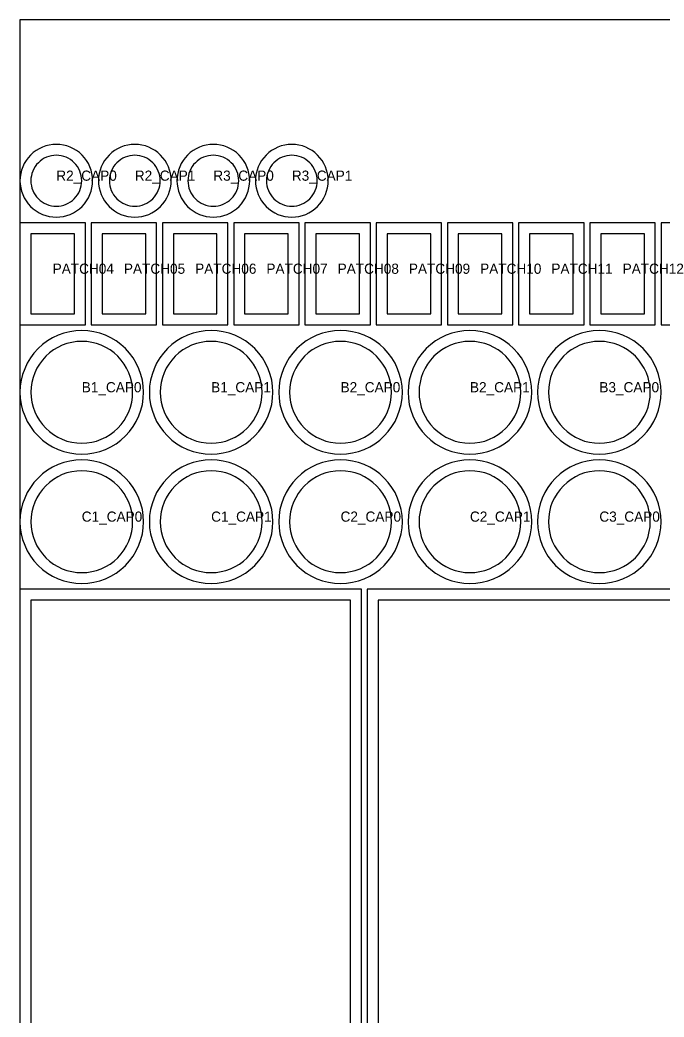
# Model space of a CAD drawing. Header units: millimetres. Extents: x 0 to 6546, y 0 to 2743.
# Drawn here: x 0 to 886, y 1372 to 2743 of the extents above; entities that cross this region are included whole.
import ezdxf

# ---------------------------------------------------------------- set-up
doc = ezdxf.new("R2010")
doc.units = ezdxf.units.MM
for name, color, linetype in [('FABRIC_CUT', 7, 'Continuous'), ('PART_IDS', 7, 'Continuous'), ('SEAM_REFERENCE', 7, 'Continuous'), ('STOCK_DO_NOT_CUT', 7, 'Continuous')]:
    doc.layers.add(name, color=color, linetype=linetype)

msp = doc.modelspace()

# ---------------------------------------------------------------- linework, layer by layer
at = {"layer": 'FABRIC_CUT'}
for points in [[(100, 2522), (99.8, 2526.9), (99, 2531.8), (97.8, 2536.5), (96.2, 2541.1), (94.1, 2545.6), (91.6, 2549.8), (88.7, 2553.7), (85.4, 2557.4), (81.7, 2560.7), (77.8, 2563.6), (73.6, 2566.1), (69.1, 2568.2), (64.5, 2569.8), (59.8, 2571), (54.9, 2571.8), (50, 2572), (45.1, 2571.8), (40.2, 2571), (35.5, 2569.8), (30.9, 2568.2), (26.4, 2566.1), (22.2, 2563.6), (18.3, 2560.7), (14.6, 2557.4), (11.3, 2553.7), (8.4, 2549.8), (5.9, 2545.6), (3.8, 2541.1), (2.2, 2536.5), (1, 2531.8), (0.2, 2526.9), (0, 2522), (0.2, 2517.1), (1, 2512.2), (2.2, 2507.5), (3.8, 2502.9), (5.9, 2498.4), (8.4, 2494.2), (11.3, 2490.3), (14.6, 2486.6), (18.3, 2483.3), (22.2, 2480.4), (26.4, 2477.9), (30.9, 2475.8), (35.5, 2474.2), (40.2, 2473), (45.1, 2472.2), (50, 2472), (54.9, 2472.2), (59.8, 2473), (64.5, 2474.2), (69.1, 2475.8), (73.6, 2477.9), (77.8, 2480.4), (81.7, 2483.3), (85.4, 2486.6), (88.7, 2490.3), (91.6, 2494.2), (94.1, 2498.4), (96.2, 2502.9), (97.8, 2507.5), (99, 2512.2), (99.8, 2517.1)], [(208, 2522), (207.8, 2526.9), (207, 2531.8), (205.8, 2536.5), (204.2, 2541.1), (202.1, 2545.6), (199.6, 2549.8), (196.7, 2553.7), (193.4, 2557.4), (189.7, 2560.7), (185.8, 2563.6), (181.6, 2566.1), (177.1, 2568.2), (172.5, 2569.8), (167.8, 2571), (162.9, 2571.8), (158, 2572), (153.1, 2571.8), (148.2, 2571), (143.5, 2569.8), (138.9, 2568.2), (134.4, 2566.1), (130.2, 2563.6), (126.3, 2560.7), (122.6, 2557.4), (119.3, 2553.7), (116.4, 2549.8), (113.9, 2545.6), (111.8, 2541.1), (110.2, 2536.5), (109, 2531.8), (108.2, 2526.9), (108, 2522), (108.2, 2517.1), (109, 2512.2), (110.2, 2507.5), (111.8, 2502.9), (113.9, 2498.4), (116.4, 2494.2), (119.3, 2490.3), (122.6, 2486.6), (126.3, 2483.3), (130.2, 2480.4), (134.4, 2477.9), (138.9, 2475.8), (143.5, 2474.2), (148.2, 2473), (153.1, 2472.2), (158, 2472), (162.9, 2472.2), (167.8, 2473), (172.5, 2474.2), (177.1, 2475.8), (181.6, 2477.9), (185.8, 2480.4), (189.7, 2483.3), (193.4, 2486.6), (196.7, 2490.3), (199.6, 2494.2), (202.1, 2498.4), (204.2, 2502.9), (205.8, 2507.5), (207, 2512.2), (207.8, 2517.1)], [(316, 2522), (315.8, 2526.9), (315, 2531.8), (313.8, 2536.5), (312.2, 2541.1), (310.1, 2545.6), (307.6, 2549.8), (304.7, 2553.7), (301.4, 2557.4), (297.7, 2560.7), (293.8, 2563.6), (289.6, 2566.1), (285.1, 2568.2), (280.5, 2569.8), (275.8, 2571), (270.9, 2571.8), (266, 2572), (261.1, 2571.8), (256.2, 2571), (251.5, 2569.8), (246.9, 2568.2), (242.4, 2566.1), (238.2, 2563.6), (234.3, 2560.7), (230.6, 2557.4), (227.3, 2553.7), (224.4, 2549.8), (221.9, 2545.6), (219.8, 2541.1), (218.2, 2536.5), (217, 2531.8), (216.2, 2526.9), (216, 2522), (216.2, 2517.1), (217, 2512.2), (218.2, 2507.5), (219.8, 2502.9), (221.9, 2498.4), (224.4, 2494.2), (227.3, 2490.3), (230.6, 2486.6), (234.3, 2483.3), (238.2, 2480.4), (242.4, 2477.9), (246.9, 2475.8), (251.5, 2474.2), (256.2, 2473), (261.1, 2472.2), (266, 2472), (270.9, 2472.2), (275.8, 2473), (280.5, 2474.2), (285.1, 2475.8), (289.6, 2477.9), (293.8, 2480.4), (297.7, 2483.3), (301.4, 2486.6), (304.7, 2490.3), (307.6, 2494.2), (310.1, 2498.4), (312.2, 2502.9), (313.8, 2507.5), (315, 2512.2), (315.8, 2517.1)], [(424, 2522), (423.8, 2526.9), (423, 2531.8), (421.8, 2536.5), (420.2, 2541.1), (418.1, 2545.6), (415.6, 2549.8), (412.7, 2553.7), (409.4, 2557.4), (405.7, 2560.7), (401.8, 2563.6), (397.6, 2566.1), (393.1, 2568.2), (388.5, 2569.8), (383.8, 2571), (378.9, 2571.8), (374, 2572), (369.1, 2571.8), (364.2, 2571), (359.5, 2569.8), (354.9, 2568.2), (350.4, 2566.1), (346.2, 2563.6), (342.3, 2560.7), (338.6, 2557.4), (335.3, 2553.7), (332.4, 2549.8), (329.9, 2545.6), (327.8, 2541.1), (326.2, 2536.5), (325, 2531.8), (324.2, 2526.9), (324, 2522), (324.2, 2517.1), (325, 2512.2), (326.2, 2507.5), (327.8, 2502.9), (329.9, 2498.4), (332.4, 2494.2), (335.3, 2490.3), (338.6, 2486.6), (342.3, 2483.3), (346.2, 2480.4), (350.4, 2477.9), (354.9, 2475.8), (359.5, 2474.2), (364.2, 2473), (369.1, 2472.2), (374, 2472), (378.9, 2472.2), (383.8, 2473), (388.5, 2474.2), (393.1, 2475.8), (397.6, 2477.9), (401.8, 2480.4), (405.7, 2483.3), (409.4, 2486.6), (412.7, 2490.3), (415.6, 2494.2), (418.1, 2498.4), (420.2, 2502.9), (421.8, 2507.5), (423, 2512.2), (423.8, 2517.1)], [(0, 2324), (90, 2324), (90, 2464), (0, 2464)], [(98, 2324), (188, 2324), (188, 2464), (98, 2464)], [(196, 2324), (286, 2324), (286, 2464), (196, 2464)], [(294, 2324), (384, 2324), (384, 2464), (294, 2464)], [(392, 2324), (482, 2324), (482, 2464), (392, 2464)], [(490, 2324), (580, 2324), (580, 2464), (490, 2464)], [(588, 2324), (678, 2324), (678, 2464), (588, 2464)], [(686, 2324), (776, 2324), (776, 2464), (686, 2464)], [(784, 2324), (874, 2324), (874, 2464), (784, 2464)], [(882, 2324), (972, 2324), (972, 2464), (882, 2464)], [(170, 2231), (169.6, 2239.3), (168.4, 2247.6), (166.3, 2255.7), (163.5, 2263.5), (160, 2271.1), (155.7, 2278.2), (150.7, 2284.9), (145.1, 2291.1), (138.9, 2296.7), (132.2, 2301.7), (125.1, 2306), (117.5, 2309.5), (109.7, 2312.3), (101.6, 2314.4), (93.3, 2315.6), (85, 2316), (76.7, 2315.6), (68.4, 2314.4), (60.3, 2312.3), (52.5, 2309.5), (44.9, 2306), (37.8, 2301.7), (31.1, 2296.7), (24.9, 2291.1), (19.3, 2284.9), (14.3, 2278.2), (10, 2271.1), (6.5, 2263.5), (3.7, 2255.7), (1.6, 2247.6), (0.4, 2239.3), (0, 2231), (0.4, 2222.7), (1.6, 2214.4), (3.7, 2206.3), (6.5, 2198.5), (10, 2190.9), (14.3, 2183.8), (19.3, 2177.1), (24.9, 2170.9), (31.1, 2165.3), (37.8, 2160.3), (44.9, 2156), (52.5, 2152.5), (60.3, 2149.7), (68.4, 2147.6), (76.7, 2146.4), (85, 2146), (93.3, 2146.4), (101.6, 2147.6), (109.7, 2149.7), (117.5, 2152.5), (125.1, 2156), (132.2, 2160.3), (138.9, 2165.3), (145.1, 2170.9), (150.7, 2177.1), (155.7, 2183.8), (160, 2190.9), (163.5, 2198.5), (166.3, 2206.3), (168.4, 2214.4), (169.6, 2222.7)], [(348, 2231), (347.6, 2239.3), (346.4, 2247.6), (344.3, 2255.7), (341.5, 2263.5), (338, 2271.1), (333.7, 2278.2), (328.7, 2284.9), (323.1, 2291.1), (316.9, 2296.7), (310.2, 2301.7), (303.1, 2306), (295.5, 2309.5), (287.7, 2312.3), (279.6, 2314.4), (271.3, 2315.6), (263, 2316), (254.7, 2315.6), (246.4, 2314.4), (238.3, 2312.3), (230.5, 2309.5), (222.9, 2306), (215.8, 2301.7), (209.1, 2296.7), (202.9, 2291.1), (197.3, 2284.9), (192.3, 2278.2), (188, 2271.1), (184.5, 2263.5), (181.7, 2255.7), (179.6, 2247.6), (178.4, 2239.3), (178, 2231), (178.4, 2222.7), (179.6, 2214.4), (181.7, 2206.3), (184.5, 2198.5), (188, 2190.9), (192.3, 2183.8), (197.3, 2177.1), (202.9, 2170.9), (209.1, 2165.3), (215.8, 2160.3), (222.9, 2156), (230.5, 2152.5), (238.3, 2149.7), (246.4, 2147.6), (254.7, 2146.4), (263, 2146), (271.3, 2146.4), (279.6, 2147.6), (287.7, 2149.7), (295.5, 2152.5), (303.1, 2156), (310.2, 2160.3), (316.9, 2165.3), (323.1, 2170.9), (328.7, 2177.1), (333.7, 2183.8), (338, 2190.9), (341.5, 2198.5), (344.3, 2206.3), (346.4, 2214.4), (347.6, 2222.7)], [(526, 2231), (525.6, 2239.3), (524.4, 2247.6), (522.3, 2255.7), (519.5, 2263.5), (516, 2271.1), (511.7, 2278.2), (506.7, 2284.9), (501.1, 2291.1), (494.9, 2296.7), (488.2, 2301.7), (481.1, 2306), (473.5, 2309.5), (465.7, 2312.3), (457.6, 2314.4), (449.3, 2315.6), (441, 2316), (432.7, 2315.6), (424.4, 2314.4), (416.3, 2312.3), (408.5, 2309.5), (400.9, 2306), (393.8, 2301.7), (387.1, 2296.7), (380.9, 2291.1), (375.3, 2284.9), (370.3, 2278.2), (366, 2271.1), (362.5, 2263.5), (359.7, 2255.7), (357.6, 2247.6), (356.4, 2239.3), (356, 2231), (356.4, 2222.7), (357.6, 2214.4), (359.7, 2206.3), (362.5, 2198.5), (366, 2190.9), (370.3, 2183.8), (375.3, 2177.1), (380.9, 2170.9), (387.1, 2165.3), (393.8, 2160.3), (400.9, 2156), (408.5, 2152.5), (416.3, 2149.7), (424.4, 2147.6), (432.7, 2146.4), (441, 2146), (449.3, 2146.4), (457.6, 2147.6), (465.7, 2149.7), (473.5, 2152.5), (481.1, 2156), (488.2, 2160.3), (494.9, 2165.3), (501.1, 2170.9), (506.7, 2177.1), (511.7, 2183.8), (516, 2190.9), (519.5, 2198.5), (522.3, 2206.3), (524.4, 2214.4), (525.6, 2222.7)], [(704, 2231), (703.6, 2239.3), (702.4, 2247.6), (700.3, 2255.7), (697.5, 2263.5), (694, 2271.1), (689.7, 2278.2), (684.7, 2284.9), (679.1, 2291.1), (672.9, 2296.7), (666.2, 2301.7), (659.1, 2306), (651.5, 2309.5), (643.7, 2312.3), (635.6, 2314.4), (627.3, 2315.6), (619, 2316), (610.7, 2315.6), (602.4, 2314.4), (594.3, 2312.3), (586.5, 2309.5), (578.9, 2306), (571.8, 2301.7), (565.1, 2296.7), (558.9, 2291.1), (553.3, 2284.9), (548.3, 2278.2), (544, 2271.1), (540.5, 2263.5), (537.7, 2255.7), (535.6, 2247.6), (534.4, 2239.3), (534, 2231), (534.4, 2222.7), (535.6, 2214.4), (537.7, 2206.3), (540.5, 2198.5), (544, 2190.9), (548.3, 2183.8), (553.3, 2177.1), (558.9, 2170.9), (565.1, 2165.3), (571.8, 2160.3), (578.9, 2156), (586.5, 2152.5), (594.3, 2149.7), (602.4, 2147.6), (610.7, 2146.4), (619, 2146), (627.3, 2146.4), (635.6, 2147.6), (643.7, 2149.7), (651.5, 2152.5), (659.1, 2156), (666.2, 2160.3), (672.9, 2165.3), (679.1, 2170.9), (684.7, 2177.1), (689.7, 2183.8), (694, 2190.9), (697.5, 2198.5), (700.3, 2206.3), (702.4, 2214.4), (703.6, 2222.7)], [(882, 2231), (881.6, 2239.3), (880.4, 2247.6), (878.3, 2255.7), (875.5, 2263.5), (872, 2271.1), (867.7, 2278.2), (862.7, 2284.9), (857.1, 2291.1), (850.9, 2296.7), (844.2, 2301.7), (837.1, 2306), (829.5, 2309.5), (821.7, 2312.3), (813.6, 2314.4), (805.3, 2315.6), (797, 2316), (788.7, 2315.6), (780.4, 2314.4), (772.3, 2312.3), (764.5, 2309.5), (756.9, 2306), (749.8, 2301.7), (743.1, 2296.7), (736.9, 2291.1), (731.3, 2284.9), (726.3, 2278.2), (722, 2271.1), (718.5, 2263.5), (715.7, 2255.7), (713.6, 2247.6), (712.4, 2239.3), (712, 2231), (712.4, 2222.7), (713.6, 2214.4), (715.7, 2206.3), (718.5, 2198.5), (722, 2190.9), (726.3, 2183.8), (731.3, 2177.1), (736.9, 2170.9), (743.1, 2165.3), (749.8, 2160.3), (756.9, 2156), (764.5, 2152.5), (772.3, 2149.7), (780.4, 2147.6), (788.7, 2146.4), (797, 2146), (805.3, 2146.4), (813.6, 2147.6), (821.7, 2149.7), (829.5, 2152.5), (837.1, 2156), (844.2, 2160.3), (850.9, 2165.3), (857.1, 2170.9), (862.7, 2177.1), (867.7, 2183.8), (872, 2190.9), (875.5, 2198.5), (878.3, 2206.3), (880.4, 2214.4), (881.6, 2222.7)], [(170, 2053), (169.6, 2061.3), (168.4, 2069.6), (166.3, 2077.7), (163.5, 2085.5), (160, 2093.1), (155.7, 2100.2), (150.7, 2106.9), (145.1, 2113.1), (138.9, 2118.7), (132.2, 2123.7), (125.1, 2128), (117.5, 2131.5), (109.7, 2134.3), (101.6, 2136.4), (93.3, 2137.6), (85, 2138), (76.7, 2137.6), (68.4, 2136.4), (60.3, 2134.3), (52.5, 2131.5), (44.9, 2128), (37.8, 2123.7), (31.1, 2118.7), (24.9, 2113.1), (19.3, 2106.9), (14.3, 2100.2), (10, 2093.1), (6.5, 2085.5), (3.7, 2077.7), (1.6, 2069.6), (0.4, 2061.3), (0, 2053), (0.4, 2044.7), (1.6, 2036.4), (3.7, 2028.3), (6.5, 2020.5), (10, 2012.9), (14.3, 2005.8), (19.3, 1999.1), (24.9, 1992.9), (31.1, 1987.3), (37.8, 1982.3), (44.9, 1978), (52.5, 1974.5), (60.3, 1971.7), (68.4, 1969.6), (76.7, 1968.4), (85, 1968), (93.3, 1968.4), (101.6, 1969.6), (109.7, 1971.7), (117.5, 1974.5), (125.1, 1978), (132.2, 1982.3), (138.9, 1987.3), (145.1, 1992.9), (150.7, 1999.1), (155.7, 2005.8), (160, 2012.9), (163.5, 2020.5), (166.3, 2028.3), (168.4, 2036.4), (169.6, 2044.7)], [(348, 2053), (347.6, 2061.3), (346.4, 2069.6), (344.3, 2077.7), (341.5, 2085.5), (338, 2093.1), (333.7, 2100.2), (328.7, 2106.9), (323.1, 2113.1), (316.9, 2118.7), (310.2, 2123.7), (303.1, 2128), (295.5, 2131.5), (287.7, 2134.3), (279.6, 2136.4), (271.3, 2137.6), (263, 2138), (254.7, 2137.6), (246.4, 2136.4), (238.3, 2134.3), (230.5, 2131.5), (222.9, 2128), (215.8, 2123.7), (209.1, 2118.7), (202.9, 2113.1), (197.3, 2106.9), (192.3, 2100.2), (188, 2093.1), (184.5, 2085.5), (181.7, 2077.7), (179.6, 2069.6), (178.4, 2061.3), (178, 2053), (178.4, 2044.7), (179.6, 2036.4), (181.7, 2028.3), (184.5, 2020.5), (188, 2012.9), (192.3, 2005.8), (197.3, 1999.1), (202.9, 1992.9), (209.1, 1987.3), (215.8, 1982.3), (222.9, 1978), (230.5, 1974.5), (238.3, 1971.7), (246.4, 1969.6), (254.7, 1968.4), (263, 1968), (271.3, 1968.4), (279.6, 1969.6), (287.7, 1971.7), (295.5, 1974.5), (303.1, 1978), (310.2, 1982.3), (316.9, 1987.3), (323.1, 1992.9), (328.7, 1999.1), (333.7, 2005.8), (338, 2012.9), (341.5, 2020.5), (344.3, 2028.3), (346.4, 2036.4), (347.6, 2044.7)], [(526, 2053), (525.6, 2061.3), (524.4, 2069.6), (522.3, 2077.7), (519.5, 2085.5), (516, 2093.1), (511.7, 2100.2), (506.7, 2106.9), (501.1, 2113.1), (494.9, 2118.7), (488.2, 2123.7), (481.1, 2128), (473.5, 2131.5), (465.7, 2134.3), (457.6, 2136.4), (449.3, 2137.6), (441, 2138), (432.7, 2137.6), (424.4, 2136.4), (416.3, 2134.3), (408.5, 2131.5), (400.9, 2128), (393.8, 2123.7), (387.1, 2118.7), (380.9, 2113.1), (375.3, 2106.9), (370.3, 2100.2), (366, 2093.1), (362.5, 2085.5), (359.7, 2077.7), (357.6, 2069.6), (356.4, 2061.3), (356, 2053), (356.4, 2044.7), (357.6, 2036.4), (359.7, 2028.3), (362.5, 2020.5), (366, 2012.9), (370.3, 2005.8), (375.3, 1999.1), (380.9, 1992.9), (387.1, 1987.3), (393.8, 1982.3), (400.9, 1978), (408.5, 1974.5), (416.3, 1971.7), (424.4, 1969.6), (432.7, 1968.4), (441, 1968), (449.3, 1968.4), (457.6, 1969.6), (465.7, 1971.7), (473.5, 1974.5), (481.1, 1978), (488.2, 1982.3), (494.9, 1987.3), (501.1, 1992.9), (506.7, 1999.1), (511.7, 2005.8), (516, 2012.9), (519.5, 2020.5), (522.3, 2028.3), (524.4, 2036.4), (525.6, 2044.7)], [(704, 2053), (703.6, 2061.3), (702.4, 2069.6), (700.3, 2077.7), (697.5, 2085.5), (694, 2093.1), (689.7, 2100.2), (684.7, 2106.9), (679.1, 2113.1), (672.9, 2118.7), (666.2, 2123.7), (659.1, 2128), (651.5, 2131.5), (643.7, 2134.3), (635.6, 2136.4), (627.3, 2137.6), (619, 2138), (610.7, 2137.6), (602.4, 2136.4), (594.3, 2134.3), (586.5, 2131.5), (578.9, 2128), (571.8, 2123.7), (565.1, 2118.7), (558.9, 2113.1), (553.3, 2106.9), (548.3, 2100.2), (544, 2093.1), (540.5, 2085.5), (537.7, 2077.7), (535.6, 2069.6), (534.4, 2061.3), (534, 2053), (534.4, 2044.7), (535.6, 2036.4), (537.7, 2028.3), (540.5, 2020.5), (544, 2012.9), (548.3, 2005.8), (553.3, 1999.1), (558.9, 1992.9), (565.1, 1987.3), (571.8, 1982.3), (578.9, 1978), (586.5, 1974.5), (594.3, 1971.7), (602.4, 1969.6), (610.7, 1968.4), (619, 1968), (627.3, 1968.4), (635.6, 1969.6), (643.7, 1971.7), (651.5, 1974.5), (659.1, 1978), (666.2, 1982.3), (672.9, 1987.3), (679.1, 1992.9), (684.7, 1999.1), (689.7, 2005.8), (694, 2012.9), (697.5, 2020.5), (700.3, 2028.3), (702.4, 2036.4), (703.6, 2044.7)], [(882, 2053), (881.6, 2061.3), (880.4, 2069.6), (878.3, 2077.7), (875.5, 2085.5), (872, 2093.1), (867.7, 2100.2), (862.7, 2106.9), (857.1, 2113.1), (850.9, 2118.7), (844.2, 2123.7), (837.1, 2128), (829.5, 2131.5), (821.7, 2134.3), (813.6, 2136.4), (805.3, 2137.6), (797, 2138), (788.7, 2137.6), (780.4, 2136.4), (772.3, 2134.3), (764.5, 2131.5), (756.9, 2128), (749.8, 2123.7), (743.1, 2118.7), (736.9, 2113.1), (731.3, 2106.9), (726.3, 2100.2), (722, 2093.1), (718.5, 2085.5), (715.7, 2077.7), (713.6, 2069.6), (712.4, 2061.3), (712, 2053), (712.4, 2044.7), (713.6, 2036.4), (715.7, 2028.3), (718.5, 2020.5), (722, 2012.9), (726.3, 2005.8), (731.3, 1999.1), (736.9, 1992.9), (743.1, 1987.3), (749.8, 1982.3), (756.9, 1978), (764.5, 1974.5), (772.3, 1971.7), (780.4, 1969.6), (788.7, 1968.4), (797, 1968), (805.3, 1968.4), (813.6, 1969.6), (821.7, 1971.7), (829.5, 1974.5), (837.1, 1978), (844.2, 1982.3), (850.9, 1987.3), (857.1, 1992.9), (862.7, 1999.1), (867.7, 2005.8), (872, 2012.9), (875.5, 2020.5), (878.3, 2028.3), (880.4, 2036.4), (881.6, 2044.7)], [(0, 0), (469.8, 0), (469.8, 1960), (0, 1960)], [(477.8, 0), (947.6, 0), (947.6, 1960), (477.8, 1960)]]:
    msp.add_lwpolyline(points, close=True, dxfattribs=at)
at = {"layer": 'SEAM_REFERENCE'}
for points in [[(85, 2522), (84.8, 2525.4), (84.3, 2528.8), (83.5, 2532.2), (82.3, 2535.4), (80.9, 2538.5), (79.1, 2541.4), (77.1, 2544.2), (74.7, 2546.7), (72.2, 2549.1), (69.4, 2551.1), (66.5, 2552.9), (63.4, 2554.3), (60.2, 2555.5), (56.8, 2556.3), (53.4, 2556.8), (50, 2557), (46.6, 2556.8), (43.2, 2556.3), (39.8, 2555.5), (36.6, 2554.3), (33.5, 2552.9), (30.6, 2551.1), (27.8, 2549.1), (25.3, 2546.7), (22.9, 2544.2), (20.9, 2541.4), (19.1, 2538.5), (17.7, 2535.4), (16.5, 2532.2), (15.7, 2528.8), (15.2, 2525.4), (15, 2522), (15.2, 2518.6), (15.7, 2515.2), (16.5, 2511.8), (17.7, 2508.6), (19.1, 2505.5), (20.9, 2502.6), (22.9, 2499.8), (25.3, 2497.3), (27.8, 2494.9), (30.6, 2492.9), (33.5, 2491.1), (36.6, 2489.7), (39.8, 2488.5), (43.2, 2487.7), (46.6, 2487.2), (50, 2487), (53.4, 2487.2), (56.8, 2487.7), (60.2, 2488.5), (63.4, 2489.7), (66.5, 2491.1), (69.4, 2492.9), (72.2, 2494.9), (74.7, 2497.3), (77.1, 2499.8), (79.1, 2502.6), (80.9, 2505.5), (82.3, 2508.6), (83.5, 2511.8), (84.3, 2515.2), (84.8, 2518.6)], [(193, 2522), (192.8, 2525.4), (192.3, 2528.8), (191.5, 2532.2), (190.3, 2535.4), (188.9, 2538.5), (187.1, 2541.4), (185.1, 2544.2), (182.7, 2546.7), (180.2, 2549.1), (177.4, 2551.1), (174.5, 2552.9), (171.4, 2554.3), (168.2, 2555.5), (164.8, 2556.3), (161.4, 2556.8), (158, 2557), (154.6, 2556.8), (151.2, 2556.3), (147.8, 2555.5), (144.6, 2554.3), (141.5, 2552.9), (138.6, 2551.1), (135.8, 2549.1), (133.3, 2546.7), (130.9, 2544.2), (128.9, 2541.4), (127.1, 2538.5), (125.7, 2535.4), (124.5, 2532.2), (123.7, 2528.8), (123.2, 2525.4), (123, 2522), (123.2, 2518.6), (123.7, 2515.2), (124.5, 2511.8), (125.7, 2508.6), (127.1, 2505.5), (128.9, 2502.6), (130.9, 2499.8), (133.3, 2497.3), (135.8, 2494.9), (138.6, 2492.9), (141.5, 2491.1), (144.6, 2489.7), (147.8, 2488.5), (151.2, 2487.7), (154.6, 2487.2), (158, 2487), (161.4, 2487.2), (164.8, 2487.7), (168.2, 2488.5), (171.4, 2489.7), (174.5, 2491.1), (177.4, 2492.9), (180.2, 2494.9), (182.7, 2497.3), (185.1, 2499.8), (187.1, 2502.6), (188.9, 2505.5), (190.3, 2508.6), (191.5, 2511.8), (192.3, 2515.2), (192.8, 2518.6)], [(301, 2522), (300.8, 2525.4), (300.3, 2528.8), (299.5, 2532.2), (298.3, 2535.4), (296.9, 2538.5), (295.1, 2541.4), (293.1, 2544.2), (290.7, 2546.7), (288.2, 2549.1), (285.4, 2551.1), (282.5, 2552.9), (279.4, 2554.3), (276.2, 2555.5), (272.8, 2556.3), (269.4, 2556.8), (266, 2557), (262.6, 2556.8), (259.2, 2556.3), (255.8, 2555.5), (252.6, 2554.3), (249.5, 2552.9), (246.6, 2551.1), (243.8, 2549.1), (241.3, 2546.7), (238.9, 2544.2), (236.9, 2541.4), (235.1, 2538.5), (233.7, 2535.4), (232.5, 2532.2), (231.7, 2528.8), (231.2, 2525.4), (231, 2522), (231.2, 2518.6), (231.7, 2515.2), (232.5, 2511.8), (233.7, 2508.6), (235.1, 2505.5), (236.9, 2502.6), (238.9, 2499.8), (241.3, 2497.3), (243.8, 2494.9), (246.6, 2492.9), (249.5, 2491.1), (252.6, 2489.7), (255.8, 2488.5), (259.2, 2487.7), (262.6, 2487.2), (266, 2487), (269.4, 2487.2), (272.8, 2487.7), (276.2, 2488.5), (279.4, 2489.7), (282.5, 2491.1), (285.4, 2492.9), (288.2, 2494.9), (290.7, 2497.3), (293.1, 2499.8), (295.1, 2502.6), (296.9, 2505.5), (298.3, 2508.6), (299.5, 2511.8), (300.3, 2515.2), (300.8, 2518.6)], [(409, 2522), (408.8, 2525.4), (408.3, 2528.8), (407.5, 2532.2), (406.3, 2535.4), (404.9, 2538.5), (403.1, 2541.4), (401.1, 2544.2), (398.7, 2546.7), (396.2, 2549.1), (393.4, 2551.1), (390.5, 2552.9), (387.4, 2554.3), (384.2, 2555.5), (380.8, 2556.3), (377.4, 2556.8), (374, 2557), (370.6, 2556.8), (367.2, 2556.3), (363.8, 2555.5), (360.6, 2554.3), (357.5, 2552.9), (354.6, 2551.1), (351.8, 2549.1), (349.3, 2546.7), (346.9, 2544.2), (344.9, 2541.4), (343.1, 2538.5), (341.7, 2535.4), (340.5, 2532.2), (339.7, 2528.8), (339.2, 2525.4), (339, 2522), (339.2, 2518.6), (339.7, 2515.2), (340.5, 2511.8), (341.7, 2508.6), (343.1, 2505.5), (344.9, 2502.6), (346.9, 2499.8), (349.3, 2497.3), (351.8, 2494.9), (354.6, 2492.9), (357.5, 2491.1), (360.6, 2489.7), (363.8, 2488.5), (367.2, 2487.7), (370.6, 2487.2), (374, 2487), (377.4, 2487.2), (380.8, 2487.7), (384.2, 2488.5), (387.4, 2489.7), (390.5, 2491.1), (393.4, 2492.9), (396.2, 2494.9), (398.7, 2497.3), (401.1, 2499.8), (403.1, 2502.6), (404.9, 2505.5), (406.3, 2508.6), (407.5, 2511.8), (408.3, 2515.2), (408.8, 2518.6)], [(15, 2339), (75, 2339), (75, 2449), (15, 2449)], [(113, 2339), (173, 2339), (173, 2449), (113, 2449)], [(211, 2339), (271, 2339), (271, 2449), (211, 2449)], [(309, 2339), (369, 2339), (369, 2449), (309, 2449)], [(407, 2339), (467, 2339), (467, 2449), (407, 2449)], [(505, 2339), (565, 2339), (565, 2449), (505, 2449)], [(603, 2339), (663, 2339), (663, 2449), (603, 2449)], [(701, 2339), (761, 2339), (761, 2449), (701, 2449)], [(799, 2339), (859, 2339), (859, 2449), (799, 2449)], [(155, 2231), (154.7, 2237.9), (153.7, 2244.7), (152, 2251.3), (149.7, 2257.8), (146.7, 2264), (143.2, 2269.9), (139.1, 2275.4), (134.5, 2280.5), (129.4, 2285.1), (123.9, 2289.2), (118, 2292.7), (111.8, 2295.7), (105.3, 2298), (98.7, 2299.7), (91.9, 2300.7), (85, 2301), (78.1, 2300.7), (71.3, 2299.7), (64.7, 2298), (58.2, 2295.7), (52, 2292.7), (46.1, 2289.2), (40.6, 2285.1), (35.5, 2280.5), (30.9, 2275.4), (26.8, 2269.9), (23.3, 2264), (20.3, 2257.8), (18, 2251.3), (16.3, 2244.7), (15.3, 2237.9), (15, 2231), (15.3, 2224.1), (16.3, 2217.3), (18, 2210.7), (20.3, 2204.2), (23.3, 2198), (26.8, 2192.1), (30.9, 2186.6), (35.5, 2181.5), (40.6, 2176.9), (46.1, 2172.8), (52, 2169.3), (58.2, 2166.3), (64.7, 2164), (71.3, 2162.3), (78.1, 2161.3), (85, 2161), (91.9, 2161.3), (98.7, 2162.3), (105.3, 2164), (111.8, 2166.3), (118, 2169.3), (123.9, 2172.8), (129.4, 2176.9), (134.5, 2181.5), (139.1, 2186.6), (143.2, 2192.1), (146.7, 2198), (149.7, 2204.2), (152, 2210.7), (153.7, 2217.3), (154.7, 2224.1)], [(333, 2231), (332.7, 2237.9), (331.7, 2244.7), (330, 2251.3), (327.7, 2257.8), (324.7, 2264), (321.2, 2269.9), (317.1, 2275.4), (312.5, 2280.5), (307.4, 2285.1), (301.9, 2289.2), (296, 2292.7), (289.8, 2295.7), (283.3, 2298), (276.7, 2299.7), (269.9, 2300.7), (263, 2301), (256.1, 2300.7), (249.3, 2299.7), (242.7, 2298), (236.2, 2295.7), (230, 2292.7), (224.1, 2289.2), (218.6, 2285.1), (213.5, 2280.5), (208.9, 2275.4), (204.8, 2269.9), (201.3, 2264), (198.3, 2257.8), (196, 2251.3), (194.3, 2244.7), (193.3, 2237.9), (193, 2231), (193.3, 2224.1), (194.3, 2217.3), (196, 2210.7), (198.3, 2204.2), (201.3, 2198), (204.8, 2192.1), (208.9, 2186.6), (213.5, 2181.5), (218.6, 2176.9), (224.1, 2172.8), (230, 2169.3), (236.2, 2166.3), (242.7, 2164), (249.3, 2162.3), (256.1, 2161.3), (263, 2161), (269.9, 2161.3), (276.7, 2162.3), (283.3, 2164), (289.8, 2166.3), (296, 2169.3), (301.9, 2172.8), (307.4, 2176.9), (312.5, 2181.5), (317.1, 2186.6), (321.2, 2192.1), (324.7, 2198), (327.7, 2204.2), (330, 2210.7), (331.7, 2217.3), (332.7, 2224.1)], [(511, 2231), (510.7, 2237.9), (509.7, 2244.7), (508, 2251.3), (505.7, 2257.8), (502.7, 2264), (499.2, 2269.9), (495.1, 2275.4), (490.5, 2280.5), (485.4, 2285.1), (479.9, 2289.2), (474, 2292.7), (467.8, 2295.7), (461.3, 2298), (454.7, 2299.7), (447.9, 2300.7), (441, 2301), (434.1, 2300.7), (427.3, 2299.7), (420.7, 2298), (414.2, 2295.7), (408, 2292.7), (402.1, 2289.2), (396.6, 2285.1), (391.5, 2280.5), (386.9, 2275.4), (382.8, 2269.9), (379.3, 2264), (376.3, 2257.8), (374, 2251.3), (372.3, 2244.7), (371.3, 2237.9), (371, 2231), (371.3, 2224.1), (372.3, 2217.3), (374, 2210.7), (376.3, 2204.2), (379.3, 2198), (382.8, 2192.1), (386.9, 2186.6), (391.5, 2181.5), (396.6, 2176.9), (402.1, 2172.8), (408, 2169.3), (414.2, 2166.3), (420.7, 2164), (427.3, 2162.3), (434.1, 2161.3), (441, 2161), (447.9, 2161.3), (454.7, 2162.3), (461.3, 2164), (467.8, 2166.3), (474, 2169.3), (479.9, 2172.8), (485.4, 2176.9), (490.5, 2181.5), (495.1, 2186.6), (499.2, 2192.1), (502.7, 2198), (505.7, 2204.2), (508, 2210.7), (509.7, 2217.3), (510.7, 2224.1)], [(689, 2231), (688.7, 2237.9), (687.7, 2244.7), (686, 2251.3), (683.7, 2257.8), (680.7, 2264), (677.2, 2269.9), (673.1, 2275.4), (668.5, 2280.5), (663.4, 2285.1), (657.9, 2289.2), (652, 2292.7), (645.8, 2295.7), (639.3, 2298), (632.7, 2299.7), (625.9, 2300.7), (619, 2301), (612.1, 2300.7), (605.3, 2299.7), (598.7, 2298), (592.2, 2295.7), (586, 2292.7), (580.1, 2289.2), (574.6, 2285.1), (569.5, 2280.5), (564.9, 2275.4), (560.8, 2269.9), (557.3, 2264), (554.3, 2257.8), (552, 2251.3), (550.3, 2244.7), (549.3, 2237.9), (549, 2231), (549.3, 2224.1), (550.3, 2217.3), (552, 2210.7), (554.3, 2204.2), (557.3, 2198), (560.8, 2192.1), (564.9, 2186.6), (569.5, 2181.5), (574.6, 2176.9), (580.1, 2172.8), (586, 2169.3), (592.2, 2166.3), (598.7, 2164), (605.3, 2162.3), (612.1, 2161.3), (619, 2161), (625.9, 2161.3), (632.7, 2162.3), (639.3, 2164), (645.8, 2166.3), (652, 2169.3), (657.9, 2172.8), (663.4, 2176.9), (668.5, 2181.5), (673.1, 2186.6), (677.2, 2192.1), (680.7, 2198), (683.7, 2204.2), (686, 2210.7), (687.7, 2217.3), (688.7, 2224.1)], [(867, 2231), (866.7, 2237.9), (865.7, 2244.7), (864, 2251.3), (861.7, 2257.8), (858.7, 2264), (855.2, 2269.9), (851.1, 2275.4), (846.5, 2280.5), (841.4, 2285.1), (835.9, 2289.2), (830, 2292.7), (823.8, 2295.7), (817.3, 2298), (810.7, 2299.7), (803.9, 2300.7), (797, 2301), (790.1, 2300.7), (783.3, 2299.7), (776.7, 2298), (770.2, 2295.7), (764, 2292.7), (758.1, 2289.2), (752.6, 2285.1), (747.5, 2280.5), (742.9, 2275.4), (738.8, 2269.9), (735.3, 2264), (732.3, 2257.8), (730, 2251.3), (728.3, 2244.7), (727.3, 2237.9), (727, 2231), (727.3, 2224.1), (728.3, 2217.3), (730, 2210.7), (732.3, 2204.2), (735.3, 2198), (738.8, 2192.1), (742.9, 2186.6), (747.5, 2181.5), (752.6, 2176.9), (758.1, 2172.8), (764, 2169.3), (770.2, 2166.3), (776.7, 2164), (783.3, 2162.3), (790.1, 2161.3), (797, 2161), (803.9, 2161.3), (810.7, 2162.3), (817.3, 2164), (823.8, 2166.3), (830, 2169.3), (835.9, 2172.8), (841.4, 2176.9), (846.5, 2181.5), (851.1, 2186.6), (855.2, 2192.1), (858.7, 2198), (861.7, 2204.2), (864, 2210.7), (865.7, 2217.3), (866.7, 2224.1)], [(155, 2053), (154.7, 2059.9), (153.7, 2066.7), (152, 2073.3), (149.7, 2079.8), (146.7, 2086), (143.2, 2091.9), (139.1, 2097.4), (134.5, 2102.5), (129.4, 2107.1), (123.9, 2111.2), (118, 2114.7), (111.8, 2117.7), (105.3, 2120), (98.7, 2121.7), (91.9, 2122.7), (85, 2123), (78.1, 2122.7), (71.3, 2121.7), (64.7, 2120), (58.2, 2117.7), (52, 2114.7), (46.1, 2111.2), (40.6, 2107.1), (35.5, 2102.5), (30.9, 2097.4), (26.8, 2091.9), (23.3, 2086), (20.3, 2079.8), (18, 2073.3), (16.3, 2066.7), (15.3, 2059.9), (15, 2053), (15.3, 2046.1), (16.3, 2039.3), (18, 2032.7), (20.3, 2026.2), (23.3, 2020), (26.8, 2014.1), (30.9, 2008.6), (35.5, 2003.5), (40.6, 1998.9), (46.1, 1994.8), (52, 1991.3), (58.2, 1988.3), (64.7, 1986), (71.3, 1984.3), (78.1, 1983.3), (85, 1983), (91.9, 1983.3), (98.7, 1984.3), (105.3, 1986), (111.8, 1988.3), (118, 1991.3), (123.9, 1994.8), (129.4, 1998.9), (134.5, 2003.5), (139.1, 2008.6), (143.2, 2014.1), (146.7, 2020), (149.7, 2026.2), (152, 2032.7), (153.7, 2039.3), (154.7, 2046.1)], [(333, 2053), (332.7, 2059.9), (331.7, 2066.7), (330, 2073.3), (327.7, 2079.8), (324.7, 2086), (321.2, 2091.9), (317.1, 2097.4), (312.5, 2102.5), (307.4, 2107.1), (301.9, 2111.2), (296, 2114.7), (289.8, 2117.7), (283.3, 2120), (276.7, 2121.7), (269.9, 2122.7), (263, 2123), (256.1, 2122.7), (249.3, 2121.7), (242.7, 2120), (236.2, 2117.7), (230, 2114.7), (224.1, 2111.2), (218.6, 2107.1), (213.5, 2102.5), (208.9, 2097.4), (204.8, 2091.9), (201.3, 2086), (198.3, 2079.8), (196, 2073.3), (194.3, 2066.7), (193.3, 2059.9), (193, 2053), (193.3, 2046.1), (194.3, 2039.3), (196, 2032.7), (198.3, 2026.2), (201.3, 2020), (204.8, 2014.1), (208.9, 2008.6), (213.5, 2003.5), (218.6, 1998.9), (224.1, 1994.8), (230, 1991.3), (236.2, 1988.3), (242.7, 1986), (249.3, 1984.3), (256.1, 1983.3), (263, 1983), (269.9, 1983.3), (276.7, 1984.3), (283.3, 1986), (289.8, 1988.3), (296, 1991.3), (301.9, 1994.8), (307.4, 1998.9), (312.5, 2003.5), (317.1, 2008.6), (321.2, 2014.1), (324.7, 2020), (327.7, 2026.2), (330, 2032.7), (331.7, 2039.3), (332.7, 2046.1)], [(511, 2053), (510.7, 2059.9), (509.7, 2066.7), (508, 2073.3), (505.7, 2079.8), (502.7, 2086), (499.2, 2091.9), (495.1, 2097.4), (490.5, 2102.5), (485.4, 2107.1), (479.9, 2111.2), (474, 2114.7), (467.8, 2117.7), (461.3, 2120), (454.7, 2121.7), (447.9, 2122.7), (441, 2123), (434.1, 2122.7), (427.3, 2121.7), (420.7, 2120), (414.2, 2117.7), (408, 2114.7), (402.1, 2111.2), (396.6, 2107.1), (391.5, 2102.5), (386.9, 2097.4), (382.8, 2091.9), (379.3, 2086), (376.3, 2079.8), (374, 2073.3), (372.3, 2066.7), (371.3, 2059.9), (371, 2053), (371.3, 2046.1), (372.3, 2039.3), (374, 2032.7), (376.3, 2026.2), (379.3, 2020), (382.8, 2014.1), (386.9, 2008.6), (391.5, 2003.5), (396.6, 1998.9), (402.1, 1994.8), (408, 1991.3), (414.2, 1988.3), (420.7, 1986), (427.3, 1984.3), (434.1, 1983.3), (441, 1983), (447.9, 1983.3), (454.7, 1984.3), (461.3, 1986), (467.8, 1988.3), (474, 1991.3), (479.9, 1994.8), (485.4, 1998.9), (490.5, 2003.5), (495.1, 2008.6), (499.2, 2014.1), (502.7, 2020), (505.7, 2026.2), (508, 2032.7), (509.7, 2039.3), (510.7, 2046.1)], [(689, 2053), (688.7, 2059.9), (687.7, 2066.7), (686, 2073.3), (683.7, 2079.8), (680.7, 2086), (677.2, 2091.9), (673.1, 2097.4), (668.5, 2102.5), (663.4, 2107.1), (657.9, 2111.2), (652, 2114.7), (645.8, 2117.7), (639.3, 2120), (632.7, 2121.7), (625.9, 2122.7), (619, 2123), (612.1, 2122.7), (605.3, 2121.7), (598.7, 2120), (592.2, 2117.7), (586, 2114.7), (580.1, 2111.2), (574.6, 2107.1), (569.5, 2102.5), (564.9, 2097.4), (560.8, 2091.9), (557.3, 2086), (554.3, 2079.8), (552, 2073.3), (550.3, 2066.7), (549.3, 2059.9), (549, 2053), (549.3, 2046.1), (550.3, 2039.3), (552, 2032.7), (554.3, 2026.2), (557.3, 2020), (560.8, 2014.1), (564.9, 2008.6), (569.5, 2003.5), (574.6, 1998.9), (580.1, 1994.8), (586, 1991.3), (592.2, 1988.3), (598.7, 1986), (605.3, 1984.3), (612.1, 1983.3), (619, 1983), (625.9, 1983.3), (632.7, 1984.3), (639.3, 1986), (645.8, 1988.3), (652, 1991.3), (657.9, 1994.8), (663.4, 1998.9), (668.5, 2003.5), (673.1, 2008.6), (677.2, 2014.1), (680.7, 2020), (683.7, 2026.2), (686, 2032.7), (687.7, 2039.3), (688.7, 2046.1)], [(867, 2053), (866.7, 2059.9), (865.7, 2066.7), (864, 2073.3), (861.7, 2079.8), (858.7, 2086), (855.2, 2091.9), (851.1, 2097.4), (846.5, 2102.5), (841.4, 2107.1), (835.9, 2111.2), (830, 2114.7), (823.8, 2117.7), (817.3, 2120), (810.7, 2121.7), (803.9, 2122.7), (797, 2123), (790.1, 2122.7), (783.3, 2121.7), (776.7, 2120), (770.2, 2117.7), (764, 2114.7), (758.1, 2111.2), (752.6, 2107.1), (747.5, 2102.5), (742.9, 2097.4), (738.8, 2091.9), (735.3, 2086), (732.3, 2079.8), (730, 2073.3), (728.3, 2066.7), (727.3, 2059.9), (727, 2053), (727.3, 2046.1), (728.3, 2039.3), (730, 2032.7), (732.3, 2026.2), (735.3, 2020), (738.8, 2014.1), (742.9, 2008.6), (747.5, 2003.5), (752.6, 1998.9), (758.1, 1994.8), (764, 1991.3), (770.2, 1988.3), (776.7, 1986), (783.3, 1984.3), (790.1, 1983.3), (797, 1983), (803.9, 1983.3), (810.7, 1984.3), (817.3, 1986), (823.8, 1988.3), (830, 1991.3), (835.9, 1994.8), (841.4, 1998.9), (846.5, 2003.5), (851.1, 2008.6), (855.2, 2014.1), (858.7, 2020), (861.7, 2026.2), (864, 2032.7), (865.7, 2039.3), (866.7, 2046.1)], [(15, 15), (454.8, 15), (454.8, 1945), (15, 1945)], [(492.8, 15), (932.6, 15), (932.6, 1945), (492.8, 1945)]]:
    msp.add_lwpolyline(points, close=True, dxfattribs=at)
at = {"layer": 'STOCK_DO_NOT_CUT'}
msp.add_lwpolyline([(0, 0), (1524, 0), (1524, 2743.2), (0, 2743.2)], close=True, dxfattribs=at)

# ---------------------------------------------------------------- texts
at = {"layer": 'PART_IDS'}
for s, p in [('R2_CAP0', (50, 2522)), ('R2_CAP1', (158, 2522)), ('R3_CAP0', (266, 2522)), ('R3_CAP1', (374, 2522)), ('PATCH04', (45, 2394)), ('PATCH05', (143, 2394)), ('PATCH06', (241, 2394)), ('PATCH07', (339, 2394)), ('PATCH08', (437, 2394)), ('PATCH09', (535, 2394)), ('PATCH10', (633, 2394)), ('PATCH11', (731, 2394)), ('PATCH12', (829, 2394)), ('B1_CAP0', (85, 2231)), ('B1_CAP1', (263, 2231)), ('B2_CAP0', (441, 2231)), ('B2_CAP1', (619, 2231)), ('B3_CAP0', (797, 2231)), ('C1_CAP0', (85, 2053)), ('C1_CAP1', (263, 2053)), ('C2_CAP0', (441, 2053)), ('C2_CAP1', (619, 2053)), ('C3_CAP0', (797, 2053))]:
    msp.add_text(s, height=14, dxfattribs=at).set_placement(p)

doc.saveas('drawing.dxf')
